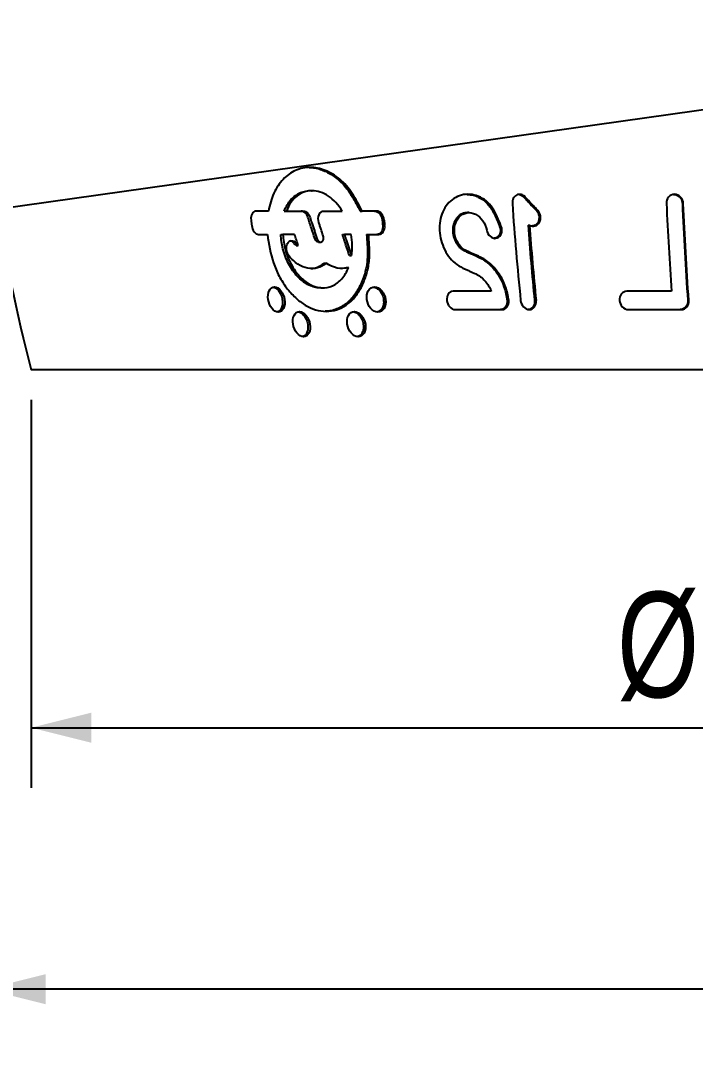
# Model space of a CAD drawing. Header units: millimetres. Extents: x 8 to 586, y 8 to 412.
# Drawn here: x 44.43 to 66.85, y 121.74 to 155.92 of the extents above; entities that cross this region are included whole.
import ezdxf

# ---------------------------------------------------------------- set-up
doc = ezdxf.new("R2010")
doc.units = ezdxf.units.MM
doc.layers.add('DIMENSIONS', color=2, linetype='Continuous')
doc.layers.add('OUTLINE', color=7, linetype='Continuous', lineweight=25)
doc.styles.add('SLDTEXTSTYLE0', font='TXT', dxfattribs={"width": 0.75})
doc.dimstyles.new('SLDDIMSTYLE0', dxfattribs={"dimtxt": 3.5, "dimasz": 2, "dimexe": 0, "dimexo": 0.0625, "dimgap": 0.875, "dimtad": 1, "dimrnd": 1e-09, "dimzin": 12, "dimdsep": 46, "dimtxsty": 'SLDTEXTSTYLE0', "dimsah": 1, "dimcen": 0.09, "dimadec": 0, "dimazin": 3, "dimtfac": 1, "dimtofl": 0, "dimtmove": 0, "dimatfit": 3, "dimfxl": 0, "dimfrac": 2, "dimtolj": 1, "dimtzin": 12, "dimarcsym": 0})
doc.dimstyles.new('SLDDIMSTYLE1', dxfattribs={"dimtxt": 3.5, "dimasz": 2, "dimexe": 0, "dimexo": 0.0625, "dimgap": 0.875, "dimtad": 1, "dimrnd": 1e-09, "dimzin": 12, "dimdsep": 46, "dimtxsty": 'SLDTEXTSTYLE0', "dimsah": 1, "dimcen": 0, "dimadec": 0, "dimazin": 3, "dimtfac": 1, "dimtofl": 0, "dimtmove": 0, "dimatfit": 3, "dimfxl": 0, "dimfrac": 2, "dimtolj": 1, "dimtzin": 12, "dimarcsym": 0})
doc.dimstyles.new('SLDDIMSTYLE7', dxfattribs={"dimtxt": 3.5, "dimasz": 2, "dimexe": 0, "dimexo": 0.0625, "dimgap": 0.875, "dimtad": 1, "dimrnd": 1e-09, "dimzin": 12, "dimdsep": 46, "dimtxsty": 'SLDTEXTSTYLE0', "dimsah": 1, "dimcen": 0.09, "dimadec": 0, "dimazin": 3, "dimtol": 1, "dimtp": 0.05, "dimtfac": 1, "dimtofl": 0, "dimtmove": 0, "dimatfit": 3, "dimfxl": 0, "dimfrac": 2, "dimtolj": 1, "dimarcsym": 0})

# ---------------------------------------------------------------- blocks, each defined once
blk = doc.blocks.new('_D_15')
at = {"layer": 'DIMENSIONS'}
for p, q in [((44.785, 143.32), (44.785, 130.431)), ((110.035, 143.32), (110.035, 130.431)), ((44.785, 132.431), (110.035, 132.431))]:
    blk.add_line(p, q, dxfattribs=at)
for points in [[(44.785, 132.431), (46.785, 131.931), (46.785, 132.931)], [(110.035, 132.431), (108.035, 132.931), (108.035, 131.931)]]:
    blk.add_solid(points, dxfattribs=at)
at = {"layer": 'DIMENSIONS', "attachment_point": 1, "style": 'SLDTEXTSTYLE0'}
for s, insert, char_height in [('0,05', (84.106, 139.898), 2.5), ('+', (82.085, 139.898), 2.5), ('%%c', (64.25, 136.942), 3.5), ('65,25', (69.526, 136.942), 3.5), ('0', (84.106, 135.932), 2.5)]:
    blk.add_mtext(s, dxfattribs=dict(at, insert=insert, char_height=char_height))
blk = doc.blocks.new('_D_19')
at = {"layer": 'DIMENSIONS'}
for p, q in [((43.26, 154.92), (43.26, 121.745)), ((111.56, 154.92), (111.56, 121.745)), ((111.56, 123.745), (43.26, 123.745))]:
    blk.add_line(p, q, dxfattribs=at)
for points in [[(43.26, 123.745), (45.26, 123.245), (45.26, 124.245)], [(111.56, 123.745), (109.56, 124.245), (109.56, 123.245)]]:
    blk.add_solid(points, dxfattribs=at)
at = {"layer": 'DIMENSIONS', "char_height": 3.5, "attachment_point": 1, "style": 'SLDTEXTSTYLE0'}
for s, insert in [('%%c', (70.245, 128.256)), ('68,3', (75.523, 128.31))]:
    blk.add_mtext(s, dxfattribs=dict(at, insert=insert))
blk = doc.blocks.new('_D_21')
at = {"layer": 'DIMENSIONS'}
for q in [(88.14, 155.92), (24.812, 147.006)]:
    blk.add_line((43.698, 149.664), q, dxfattribs=at)
blk.add_solid([(43.698, 149.664), (41.648, 149.881), (41.787, 148.89)], dxfattribs=at)
at = {"layer": 'DIMENSIONS', "insert": (24.184, 151.471), "char_height": 3.5, "attachment_point": 1, "rotation": 8.0118, "style": 'SLDTEXTSTYLE0'}
blk.add_mtext('R44,88', dxfattribs=at)

msp = doc.modelspace()

# ---------------------------------------------------------------- linework, layer by layer
at = {"layer": 'OUTLINE'}
for p, q in [((54.11183, 150.26791), (54.04037, 150.26791)), ((52.66592, 149.59414), (52.24915, 149.59414)), ((53.1901, 149.59414), (53.26247, 149.59414)), ((53.26247, 149.59414), (53.8271, 149.59414)), ((54.50747, 149.59414), (55.11883, 149.59414)), ((55.71133, 149.59414), (55.77617, 149.59414)), ((56.25525, 149.59414), (55.77617, 149.59414)), ((59.33308, 149.53981), (59.27747, 149.53981)), ((60.36921, 149.02329), (60.42035, 149.02329)), ((61.29238, 149.12791), (61.34071, 149.12791)), ((52.33701, 148.8164), (52.62888, 148.8164)), ((53.07461, 148.8164), (53.14778, 148.8164)), ((53.53611, 148.8164), (53.14778, 148.8164)), ((54.20779, 148.67627), (54.27763, 148.67627)), ((55.12389, 148.8164), (55.1909, 148.8164)), ((55.41238, 148.8164), (55.1909, 148.8164)), ((55.92727, 148.8164), (55.99185, 148.8164)), ((55.99185, 148.8164), (56.32912, 148.8164)), ((53.58544, 148.44661), (53.6573, 148.44661)), ((54.32912, 148.56289), (54.39957, 148.56289)), ((55.36118, 148.11108), (55.42789, 148.11108)), ((54.51217, 147.86262), (54.5816, 147.86262)), ((55.08089, 147.68825), (55.25836, 147.71713)), ((55.25836, 147.71713), (55.32563, 147.71713)), ((54.40653, 147.03729), (54.48043, 147.03729)), ((60.07186, 146.92835), (58.80169, 146.92835)), ((66.06093, 146.92835), (64.57669, 146.92835)), ((58.87384, 146.31965), (60.43029, 146.31965)), ((64.62644, 146.31965), (66.37983, 146.31965)), ((110.03481, 144.31965), (44.78484, 144.31965))]:
    msp.add_line(p, q, dxfattribs=at)
for centre, radius, start, end in [((88.13982, 155.91965), 44.88, 180, 194.97912), ((148.53228, 155.75069), 87.95987, 183.8503302, 185.955715), ((192.27074, 155.7325), 126.51651, 182.6676332, 183.9903785), ((110.78997, 155.88684), 59.07037, 186.4071602, 186.5823627), ((126.74258, 155.79388), 70.59462, 185.282086, 185.4283851), ((126.41628, 155.77264), 70.20523, 185.2940574, 185.441171), ((151.70572, 155.72121), 90.65343, 184.1708511, 185.7594158), ((151.56056, 155.72241), 90.46054, 184.1805228, 185.7725026)]:
    msp.add_arc(centre, radius, start, end, dxfattribs=at)
for points, knots in [([(55.77617, 149.59413), (55.67138, 149.79286), (55.5678, 149.99183), (55.3891, 150.2666), (55.32494, 150.35487), (55.18653, 150.51514), (55.11356, 150.58649), (54.88522, 150.77825), (54.71904, 150.87675), (54.38468, 151.0097), (54.21222, 151.04504), (53.8808, 151.04563), (53.71708, 151.00994), (53.49166, 150.90789), (53.41957, 150.86619), (53.28163, 150.76696), (53.21554, 150.70903), (53.09346, 150.58132), (53.03693, 150.51123), (52.93367, 150.35731), (52.88657, 150.27262), (52.76452, 150.00256), (52.71389, 149.79876), (52.66592, 149.59413)], [0, 0, 0, 0, 0.125, 0.125, 0.1875, 0.1875, 0.25, 0.25, 0.375, 0.375, 0.5, 0.5, 0.625, 0.625, 0.6875, 0.6875, 0.75, 0.75, 0.8125, 0.8125, 0.875, 0.875, 1, 1, 1, 1]), ([(54.01453, 151.04087), (54.04633, 151.04057), (54.14121, 151.03968), (54.3004, 151.00694), (54.4891, 150.94603), (54.67392, 150.8586), (54.85607, 150.74507), (55.032, 150.60195), (55.1981, 150.43039), (55.37048, 150.20544), (55.53859, 149.92211), (55.65371, 149.70353), (55.71133, 149.59414)], [0, 0, 0, 0, 0.04840672, 0.14446414, 0.23853296, 0.33286353, 0.42689195, 0.52445259, 0.6224195, 0.71995109, 0.85983382, 1, 1, 1, 1]), ([(53.1901, 149.59414), (53.22114, 149.66413), (53.28321, 149.80412), (53.41061, 149.97741), (53.56029, 150.115), (53.72868, 150.21282), (53.91069, 150.26145), (54.04181, 150.27722), (54.1111, 150.26391), (54.1163, 150.26291)], [0, 0, 0, 0, 0.16549733, 0.33097708, 0.49665701, 0.66232812, 0.82458016, 0.98682813, 1, 1, 1, 1]), ([(55.11883, 149.59413), (55.05469, 149.69732), (54.98402, 149.79043), (54.82956, 149.95636), (54.74506, 150.02926), (54.5714, 150.14601), (54.48029, 150.19147), (54.29563, 150.25245), (54.2038, 150.26777), (54.02111, 150.26803), (53.93133, 150.25254), (53.76241, 150.19232), (53.6812, 150.14668), (53.4614, 149.97136), (53.34251, 149.8007), (53.26247, 149.59413)], [0, 0, 0, 0, 0.125, 0.125, 0.25, 0.25, 0.375, 0.375, 0.5, 0.5, 0.625, 0.625, 0.75, 0.75, 1, 1, 1, 1]), ([(60.42035, 149.02329), (60.34149, 149.22725), (60.26448, 149.43205), (60.10105, 149.71051), (60.03596, 149.8004), (59.88521, 149.94801), (59.7992, 150.00677), (59.61886, 150.09422), (59.52489, 150.12302), (59.33542, 150.15218), (59.24184, 150.15247), (59.05716, 150.12198), (58.9697, 150.09136), (58.8061, 150.00256), (58.73013, 149.94391), (58.59761, 149.80542), (58.5392, 149.72381), (58.4472, 149.54521), (58.41234, 149.44652), (58.34165, 149.13701), (58.34036, 148.91239), (58.43119, 148.47947), (58.52419, 148.269), (58.71559, 148.00646), (58.78706, 147.92841), (58.94942, 147.79629), (59.03898, 147.74698), (59.12825, 147.6986)], [0, 0, 0, 0, 0.125, 0.125, 0.1875, 0.1875, 0.25, 0.25, 0.3125, 0.3125, 0.375, 0.375, 0.4375, 0.4375, 0.5, 0.5, 0.5625, 0.5625, 0.625, 0.625, 0.75, 0.75, 0.875, 0.875, 0.9375, 0.9375, 1, 1, 1, 1]), ([(59.25963, 150.14496), (59.3006, 150.14358), (59.39876, 150.14026), (59.55679, 150.09737), (59.72734, 150.01981), (59.87969, 149.90969), (60.0034, 149.77382), (60.10931, 149.61595), (60.20364, 149.43271), (60.28971, 149.22961), (60.34271, 149.09207), (60.36921, 149.02329)], [0, 0, 0, 0, 0.08089408, 0.19384043, 0.31194168, 0.42981061, 0.52983163, 0.63006305, 0.75307429, 0.87652175, 1, 1, 1, 1]), ([(61.20079, 150.05935), (61.16131, 150.10144), (61.11253, 150.13073), (61.00986, 150.15425), (60.95611, 150.14768), (60.86489, 150.10081), (60.82665, 150.06018), (60.77824, 149.96127), (60.76739, 149.90327), (60.77095, 149.84415)], [0, 0, 0, 0, 0.25, 0.25, 0.5, 0.5, 0.75, 0.75, 1, 1, 1, 1]), ([(61.00286, 150.14415), (61.03067, 150.13639), (61.08561, 150.12107), (61.1303, 150.07975), (61.15237, 150.05935)], [0, 0, 0, 0, 0.50620969, 1, 1, 1, 1]), ([(61.15237, 150.05935), (61.18702, 150.02185), (61.22172, 149.98434), (61.25645, 149.94683), (61.29118, 149.90932), (61.32594, 149.87181), (61.36075, 149.8343), (61.42966, 149.76004), (61.49871, 149.68577), (61.56791, 149.6115)], [0, 0, 0, 0, 0.000158339354, 0.000158339354, 0.000158339354, 0.00031667871, 0.00031667871, 0.00031667871, 0.000630163324, 0.000630163324, 0.000630163324, 0.000630163324]), ([(61.61524, 149.6115), (61.58033, 149.64907), (61.54546, 149.68664), (61.51062, 149.7242), (61.47578, 149.76177), (61.44098, 149.79933), (61.40622, 149.83689), (61.3376, 149.91105), (61.26912, 149.9852), (61.20079, 150.05935)], [0, 0, 0, 0, 0.000158339358, 0.000158339358, 0.000158339358, 0.000316678715, 0.000316678715, 0.000316678715, 0.000629264919, 0.000629264919, 0.000629264919, 0.000629264919]), ([(66.45237, 149.84415), (66.44802, 149.92322), (66.41634, 150.0008), (66.30808, 150.11444), (66.23253, 150.14839), (66.08396, 150.1486), (66.01157, 150.11501), (65.91296, 150.00091), (65.88831, 149.92326), (65.89133, 149.84415)], [0, 0, 0, 0, 0.25, 0.25, 0.5, 0.5, 0.75, 0.75, 1, 1, 1, 1]), ([(66.12452, 150.14435), (66.13877, 150.14525), (66.18368, 150.14812), (66.25827, 150.11772), (66.33607, 150.05832), (66.39265, 149.97343), (66.41525, 149.89776), (66.41878, 149.85411), (66.41959, 149.84415)], [0, 0, 0, 0, 0.0956022, 0.30135697, 0.50919745, 0.72085165, 0.93630696, 1, 1, 1, 1]), ([(52.24915, 149.59413), (52.19705, 149.59336), (52.14994, 149.56034), (52.09146, 149.44922), (52.08035, 149.37252), (52.08856, 149.295)], [0, 0, 0, 0, 0.5, 0.5, 1, 1, 1, 1]), ([(53.97842, 149.38304), (53.95922, 149.44315), (53.92763, 149.49651), (53.84833, 149.57264), (53.80181, 149.59351), (53.75642, 149.59413)], [0, 0, 0, 0, 0.5, 0.5, 1, 1, 1, 1]), ([(53.8271, 149.59413), (53.87237, 149.59351), (53.91851, 149.57285), (53.99792, 149.49648), (54.02941, 149.44304), (54.04855, 149.38304)], [0, 0, 0, 0, 0.5, 0.5, 1, 1, 1, 1]), ([(54.20779, 148.67626), (54.16895, 148.79394), (54.13041, 148.91167), (54.09218, 149.02946), (54.07307, 149.08836), (54.05403, 149.14728), (54.03507, 149.20621), (54.01611, 149.26514), (53.99723, 149.32408), (53.97842, 149.38304)], [0, 0, 0, 0, 0.000373068557, 0.000373068557, 0.000373068557, 0.000559614056, 0.000559614056, 0.000559614056, 0.000746163002, 0.000746163002, 0.000746163002, 0.000746163002]), ([(54.04855, 149.38304), (54.06733, 149.32409), (54.08618, 149.26515), (54.10512, 149.20622), (54.13352, 149.11783), (54.1621, 149.02947), (54.19085, 148.94115), (54.2196, 148.85282), (54.24853, 148.76452), (54.27763, 148.67626)], [0, 0, 0, 0, 0.000186496747, 0.000186496747, 0.000186496747, 0.000466253872, 0.000466253872, 0.000466253872, 0.000746022694, 0.000746022694, 0.000746022694, 0.000746022694]), ([(54.34242, 149.20696), (54.31441, 149.29593), (54.31544, 149.39489), (54.37737, 149.54486), (54.43881, 149.59327), (54.50747, 149.59413)], [0, 0, 0, 0, 0.5, 0.5, 1, 1, 1, 1]), ([(56.19185, 149.59413), (56.25306, 149.59337), (56.31577, 149.56049), (56.40956, 149.44941), (56.43996, 149.37264), (56.44774, 149.295)], [0, 0, 0, 0, 0.5, 0.5, 1, 1, 1, 1]), ([(56.51052, 149.295), (56.50273, 149.37254), (56.47285, 149.44866), (56.37901, 149.56045), (56.31644, 149.59337), (56.25525, 149.59413)], [0, 0, 0, 0, 0.5, 0.5, 1, 1, 1, 1]), ([(59.27893, 149.53754), (59.26426, 149.53798), (59.21973, 149.53931), (59.14795, 149.52267), (59.06673, 149.4888), (58.9927, 149.43839), (58.92793, 149.37322), (58.87338, 149.29457), (58.83136, 149.20436), (58.80242, 149.10413), (58.78854, 148.99686), (58.78987, 148.88452), (58.80757, 148.77112), (58.84108, 148.65968), (58.89004, 148.55457), (58.95238, 148.45908), (59.02681, 148.37708), (59.10774, 148.31119), (59.16611, 148.28145), (59.19387, 148.26731)], [0, 0, 0, 0, 0.028543983, 0.086668601, 0.144334919, 0.202008902, 0.26048952, 0.318985926, 0.37897904, 0.438981126, 0.500879605, 0.562787193, 0.626356722, 0.689918603, 0.753743938, 0.817563659, 0.880333366, 0.943092333, 1, 1, 1, 1]), ([(59.2489, 148.26731), (59.15409, 148.31034), (59.06864, 148.38187), (58.93533, 148.56219), (58.88712, 148.67126), (58.83944, 148.89734), (58.83991, 149.01407), (58.88919, 149.22682), (58.93863, 149.32376), (59.07647, 149.46948), (59.16418, 149.51753), (59.35385, 149.54976), (59.45635, 149.53321), (59.64208, 149.44138), (59.72602, 149.36673), (59.85602, 149.17909), (59.89974, 149.06977), (59.92007, 148.95536)], [0, 0, 0, 0, 0.125, 0.125, 0.25, 0.25, 0.375, 0.375, 0.5, 0.5, 0.625, 0.625, 0.75, 0.75, 0.875, 0.875, 1, 1, 1, 1]), ([(61.34071, 149.1279), (61.39905, 149.09382), (61.46577, 149.08319), (61.58629, 149.11715), (61.6382, 149.16098), (61.70173, 149.27728), (61.71383, 149.35033), (61.69453, 149.49105), (61.66282, 149.55969), (61.61524, 149.6115)], [0, 0, 0, 0, 0.25, 0.25, 0.5, 0.5, 0.75, 0.75, 1, 1, 1, 1]), ([(61.56791, 149.61151), (61.58913, 149.5839), (61.63159, 149.52868), (61.66148, 149.42456), (61.66163, 149.3188), (61.63027, 149.22085), (61.5708, 149.14492), (61.49522, 149.09809), (61.43952, 149.09506), (61.41389, 149.09367)], [0, 0, 0, 0, 0.14708861, 0.29421184, 0.44062202, 0.5895567, 0.73635383, 0.87868049, 1, 1, 1, 1]), ([(52.10899, 149.11552), (52.11843, 149.03808), (52.14651, 148.96216), (52.23028, 148.85026), (52.28471, 148.81716), (52.33701, 148.81639)], [0, 0, 0, 0, 0.5, 0.5, 1, 1, 1, 1]), ([(54.48445, 148.77084), (54.46055, 148.84348), (54.43676, 148.91615), (54.41309, 148.98883), (54.40125, 149.02518), (54.38944, 149.06153), (54.37766, 149.09788), (54.36589, 149.13424), (54.35414, 149.1706), (54.34242, 149.20696)], [0, 0, 0, 0, 0.00023019173, 0.00023019173, 0.00023019173, 0.000345290242, 0.000345290242, 0.000345290242, 0.000460389567, 0.000460389567, 0.000460389567, 0.000460389567]), ([(56.46457, 149.11552), (56.47134, 149.03797), (56.45573, 148.96193), (56.38295, 148.85017), (56.32664, 148.81717), (56.26555, 148.81639)], [0, 0, 0, 0, 0.5, 0.5, 1, 1, 1, 1]), ([(56.32912, 148.81639), (56.39005, 148.81717), (56.44627, 148.8504), (56.51845, 148.96158), (56.53416, 149.03812), (56.52738, 149.11552)], [0, 0, 0, 0, 0.5, 0.5, 1, 1, 1, 1]), ([(59.92007, 148.95536), (59.9344, 148.87713), (59.97295, 148.80343), (60.08482, 148.70256), (60.1571, 148.6777), (60.28984, 148.69626), (60.34945, 148.73908), (60.42168, 148.86509), (60.43352, 148.94487), (60.42035, 149.02329)], [0, 0, 0, 0, 0.25, 0.25, 0.5, 0.5, 0.75, 0.75, 1, 1, 1, 1]), ([(60.36921, 149.02329), (60.37226, 148.9872), (60.37837, 148.91498), (60.34747, 148.81475), (60.29059, 148.73878), (60.22506, 148.69454), (60.17918, 148.69124), (60.16246, 148.69004)], [0, 0, 0, 0, 0.224865717, 0.450022764, 0.667830608, 0.87894153, 1, 1, 1, 1]), ([(52.62888, 148.81639), (52.67798, 148.49743), (52.72865, 148.17886), (52.88319, 147.71724), (52.94748, 147.57061), (53.09425, 147.2954), (53.17823, 147.16453), (53.35963, 146.92477), (53.45666, 146.81599), (53.66412, 146.62185), (53.77453, 146.53713), (54.11177, 146.33334), (54.35478, 146.26017), (54.705, 146.25933), (54.8217, 146.27755), (55.04277, 146.34784), (55.14787, 146.39943), (55.34681, 146.53633), (55.43834, 146.6205), (55.60349, 146.8139), (55.67827, 146.92504), (55.80732, 147.16541), (55.86188, 147.29456), (55.95053, 147.57116), (55.98398, 147.71837), (56.02347, 148.0194), (56.02826, 148.17541), (56.01834, 148.49483), (56.00479, 148.65563), (55.99185, 148.81639)], [0, 0, 0, 0, 0.125, 0.125, 0.1875, 0.1875, 0.25, 0.25, 0.3125, 0.3125, 0.375, 0.375, 0.5, 0.5, 0.5625, 0.5625, 0.625, 0.625, 0.6875, 0.6875, 0.75, 0.75, 0.8125, 0.8125, 0.875, 0.875, 0.9375, 0.9375, 1, 1, 1, 1]), ([(54.40644, 147.04271), (54.38252, 147.04128), (54.29804, 147.03622), (54.14912, 147.0733), (53.96617, 147.14937), (53.79048, 147.26735), (53.6245, 147.42046), (53.47343, 147.60738), (53.33879, 147.82598), (53.22735, 148.07026), (53.14611, 148.32361), (53.0935, 148.57474), (53.08091, 148.73584), (53.07461, 148.8164)], [0, 0, 0, 0, 0.037175447, 0.131269589, 0.225383724, 0.319983639, 0.414611377, 0.51289784, 0.611204234, 0.714317269, 0.817443939, 0.908713845, 1, 1, 1, 1]), ([(53.14778, 148.81639), (53.15616, 148.64335), (53.18329, 148.47235), (53.27559, 148.13449), (53.33929, 147.97304), (53.4988, 147.67477), (53.59413, 147.53903), (53.80718, 147.31049), (53.92614, 147.21638), (54.17278, 147.085), (54.30297, 147.04627), (54.55606, 147.03121), (54.68152, 147.05446), (54.91052, 147.15841), (55.01587, 147.2396), (55.19469, 147.44684), (55.26934, 147.57386), (55.32563, 147.71713)], [0, 0, 0, 0, 0.125, 0.125, 0.25, 0.25, 0.375, 0.375, 0.5, 0.5, 0.625, 0.625, 0.75, 0.75, 0.875, 0.875, 1, 1, 1, 1]), ([(53.6573, 148.44661), (53.63693, 148.5082), (53.61664, 148.56982), (53.59644, 148.63145), (53.58634, 148.66226), (53.57626, 148.69308), (53.56621, 148.72391), (53.55615, 148.75473), (53.54612, 148.78556), (53.53611, 148.81639)], [0, 0, 0, 0, 0.000195386851, 0.000195386851, 0.000195386851, 0.000293081898, 0.000293081898, 0.000293081898, 0.000390777444, 0.000390777444, 0.000390777444, 0.000390777444]), ([(54.32918, 148.56497), (54.32142, 148.56479), (54.30129, 148.56433), (54.26846, 148.58297), (54.23581, 148.61605), (54.21709, 148.65063), (54.2095, 148.67157), (54.20779, 148.67627)], [0, 0, 0, 0, 0.15810378, 0.40989534, 0.66623847, 0.9250485, 1, 1, 1, 1]), ([(54.27763, 148.67626), (54.29124, 148.63665), (54.31447, 148.60185), (54.37213, 148.56172), (54.40541, 148.55755), (54.46001, 148.58354), (54.48096, 148.61316), (54.49979, 148.68765), (54.49733, 148.73086), (54.48445, 148.77084)], [0, 0, 0, 0, 0.25, 0.25, 0.5, 0.5, 0.75, 0.75, 1, 1, 1, 1]), ([(55.92727, 148.8164), (55.93615, 148.70355), (55.95391, 148.47787), (55.96356, 148.1418), (55.94032, 147.83513), (55.88357, 147.56607), (55.8097, 147.33094), (55.71555, 147.11215), (55.60292, 146.91199), (55.47288, 146.73311), (55.32617, 146.578), (55.1633, 146.45138), (54.98715, 146.35403), (54.80522, 146.29181), (54.65901, 146.26276), (54.57506, 146.26359), (54.55211, 146.26382)], [0, 0, 0, 0, 0.08930674, 0.1786021, 0.26726636, 0.33852297, 0.41004311, 0.48136048, 0.55253503, 0.6239167, 0.69504954, 0.76649381, 0.83820515, 0.9096423, 0.97529485, 1, 1, 1, 1]), ([(55.36119, 148.11108), (55.32107, 148.2285), (55.28124, 148.34598), (55.24169, 148.46353), (55.22191, 148.52231), (55.20221, 148.58111), (55.18258, 148.63992), (55.16294, 148.69873), (55.14338, 148.75755), (55.12389, 148.81639)], [0, 0, 0, 0, 0.000372921269, 0.000372921269, 0.000372921269, 0.000559393147, 0.000559393147, 0.000559393147, 0.00074586848, 0.00074586848, 0.00074586848, 0.00074586848]), ([(55.1909, 148.81639), (55.21036, 148.75756), (55.22989, 148.69874), (55.2495, 148.63993), (55.27891, 148.55172), (55.30848, 148.46354), (55.33821, 148.3754), (55.36794, 148.28726), (55.39783, 148.19915), (55.42789, 148.11108)], [0, 0, 0, 0, 0.00018642492, 0.00018642492, 0.00018642492, 0.00046607433, 0.00046607433, 0.00046607433, 0.000745735461, 0.000745735461, 0.000745735461, 0.000745735461]), ([(53.35501, 148.09469), (53.31007, 148.15019), (53.27909, 148.22502), (53.25648, 148.37813), (53.26678, 148.45569), (53.3243, 148.56983), (53.37289, 148.60623), (53.48098, 148.61093), (53.53904, 148.57898), (53.58475, 148.52446)], [0, 0, 0, 0, 0.25, 0.25, 0.5, 0.5, 0.75, 0.75, 1, 1, 1, 1]), ([(53.51273, 148.52446), (53.49213, 148.54627), (53.45645, 148.58406), (53.41512, 148.59556), (53.39765, 148.60042)], [0, 0, 0, 0, 0.57726523, 1, 1, 1, 1]), ([(53.58544, 148.44661), (53.57892, 148.45276), (53.57245, 148.45908), (53.56606, 148.46553), (53.55967, 148.47198), (53.55335, 148.47858), (53.5471, 148.48531), (53.53539, 148.49791), (53.52393, 148.51098), (53.51273, 148.52446)], [0, 0, 0, 0, 0.000030944975, 0.000030944975, 0.000030944975, 0.000061889348, 0.000061889348, 0.000061889348, 0.000119847869, 0.000119847869, 0.000119847869, 0.000119847869]), ([(53.58475, 148.52446), (53.59073, 148.51725), (53.59678, 148.51016), (53.60291, 148.50319), (53.60903, 148.49623), (53.61522, 148.48939), (53.62149, 148.48268), (53.63318, 148.47017), (53.64512, 148.45812), (53.6573, 148.44661)], [0, 0, 0, 0, 0.000030943835, 0.000030943835, 0.000030943835, 0.000061888271, 0.000061888271, 0.000061888271, 0.000119650772, 0.000119650772, 0.000119650772, 0.000119650772]), ([(54.5816, 147.86262), (54.49383, 147.78737), (54.39774, 147.73468), (54.18823, 147.67637), (54.08002, 147.67239), (53.85867, 147.71496), (53.75012, 147.76072), (53.54086, 147.89789), (53.44358, 147.98721), (53.35501, 148.09469)], [0, 0, 0, 0, 0.25, 0.25, 0.5, 0.5, 0.75, 0.75, 1, 1, 1, 1]), ([(59.19387, 148.26731), (59.23017, 148.25108), (59.26652, 148.23485), (59.3029, 148.21862), (59.33929, 148.20239), (59.37572, 148.18615), (59.41218, 148.16992), (59.48196, 148.13885), (59.55189, 148.10778), (59.62197, 148.0767)], [0, 0, 0, 0, 0.000133660794, 0.000133660794, 0.000133660794, 0.000267321587, 0.000267321587, 0.000267321587, 0.000523091736, 0.000523091736, 0.000523091736, 0.000523091736]), ([(59.6758, 148.0767), (59.63919, 148.09299), (59.60261, 148.10927), (59.56608, 148.12555), (59.52955, 148.14183), (59.49305, 148.15811), (59.4566, 148.17438), (59.38722, 148.20536), (59.31798, 148.23634), (59.2489, 148.26731)], [0, 0, 0, 0, 0.000133660796, 0.000133660796, 0.000133660796, 0.000267321591, 0.000267321591, 0.000267321591, 0.000521731762, 0.000521731762, 0.000521731762, 0.000521731762]), ([(59.62197, 148.0767), (59.75175, 148.01897), (59.87286, 147.94027), (60.09831, 147.74252), (60.19839, 147.62674), (60.45563, 147.2387), (60.56344, 146.93269), (60.59687, 146.624)], [0, 0, 0, 0, 0.25, 0.25, 0.5, 0.5, 1, 1, 1, 1]), ([(60.64851, 146.624), (60.63176, 146.77831), (60.59741, 146.92926), (60.49283, 147.22432), (60.42293, 147.36582), (60.25335, 147.62325), (60.15177, 147.74136), (59.9294, 147.93764), (59.80557, 148.01881), (59.6758, 148.0767)], [0, 0, 0, 0, 0.25, 0.25, 0.5, 0.5, 0.75, 0.75, 1, 1, 1, 1]), ([(54.0862, 147.68394), (54.09164, 147.68376), (54.15313, 147.68172), (54.2575, 147.71281), (54.39551, 147.77226), (54.47328, 147.8325), (54.51217, 147.86262)], [0, 0, 0, 0, 0.03486999, 0.39390468, 0.69692871, 1, 1, 1, 1]), ([(59.12825, 147.6986), (59.16452, 147.68229), (59.20082, 147.66598), (59.23717, 147.64967), (59.27352, 147.63336), (59.30991, 147.61704), (59.34634, 147.60073), (59.41535, 147.56983), (59.4845, 147.53892), (59.5538, 147.508)], [0, 0, 0, 0, 0.00013366151, 0.00013366151, 0.00013366151, 0.000267323021, 0.000267323021, 0.000267323021, 0.000520512957, 0.000520512957, 0.000520512957, 0.000520512957]), ([(59.5538, 147.508), (59.66769, 147.45675), (59.77345, 147.37675), (59.95025, 147.17724), (60.0219, 147.05766), (60.07185, 146.92835)], [0, 0, 0, 0, 0.5, 0.5, 1, 1, 1, 1]), ([(53.20147, 146.65293), (53.18489, 146.76008), (53.1417, 146.86539), (53.01812, 147.02284), (52.93836, 147.07126), (52.79216, 147.07216), (52.72721, 147.02486), (52.65154, 146.86708), (52.64124, 146.76083), (52.67392, 146.54863), (52.71782, 146.4415), (52.83998, 146.28453), (52.91977, 146.23473), (53.06678, 146.23359), (53.13198, 146.28246), (53.20688, 146.43926), (53.21805, 146.54579), (53.20147, 146.65293)], [0, 0, 0, 0, 0.125, 0.125, 0.25, 0.25, 0.375, 0.375, 0.5, 0.5, 0.625, 0.625, 0.75, 0.75, 0.875, 0.875, 1, 1, 1, 1]), ([(52.82186, 147.06605), (52.8472, 147.05971), (52.9027, 147.04583), (52.98519, 146.97522), (53.05896, 146.87123), (53.10668, 146.75736), (53.12125, 146.68216), (53.12691, 146.65293)], [0, 0, 0, 0, 0.1806829, 0.39582097, 0.61828996, 0.85161775, 1, 1, 1, 1]), ([(56.55634, 146.65293), (56.54203, 146.76008), (56.49731, 146.86539), (56.36312, 147.02284), (56.27423, 147.07126), (56.10746, 147.07216), (56.0313, 147.02486), (55.93814, 146.86708), (55.9218, 146.76083), (55.94994, 146.54863), (55.99544, 146.4415), (56.12811, 146.28453), (56.21701, 146.23473), (56.3847, 146.23359), (56.46117, 146.28246), (56.55334, 146.43926), (56.57064, 146.54579), (56.55634, 146.65293)], [0, 0, 0, 0, 0.125, 0.125, 0.25, 0.25, 0.375, 0.375, 0.5, 0.5, 0.625, 0.625, 0.75, 0.75, 0.875, 0.875, 1, 1, 1, 1]), ([(56.16168, 147.06611), (56.19038, 147.05976), (56.25318, 147.04587), (56.3443, 146.97522), (56.42398, 146.87123), (56.47352, 146.75736), (56.48691, 146.68216), (56.49211, 146.65293)], [0, 0, 0, 0, 0.18103772, 0.39608208, 0.61845464, 0.85168177, 1, 1, 1, 1]), ([(53.12691, 146.65293), (53.13121, 146.60339), (53.13981, 146.5043), (53.10768, 146.37473), (53.0489, 146.27846), (52.99214, 146.25371), (52.96546, 146.24207)], [0, 0, 0, 0, 0.26094742, 0.52202819, 0.77535899, 1, 1, 1, 1]), ([(56.49211, 146.65293), (56.49489, 146.6034), (56.50044, 146.50431), (56.4583, 146.37466), (56.38591, 146.27729), (56.31852, 146.25211), (56.28606, 146.23997)], [0, 0, 0, 0, 0.25813586, 0.51640351, 0.76700288, 1, 1, 1, 1]), ([(58.80169, 146.92836), (58.7357, 146.92757), (58.67576, 146.89291), (58.60131, 146.77918), (58.58671, 146.70152), (58.6041, 146.5469), (58.63777, 146.47001), (58.7398, 146.355), (58.8076, 146.32015), (58.87384, 146.31965)], [0, 0, 0, 0, 0.25, 0.25, 0.5, 0.5, 0.75, 0.75, 1, 1, 1, 1]), ([(60.59687, 146.624), (60.60465, 146.54599), (60.58831, 146.46953), (60.50872, 146.35492), (60.44629, 146.32044), (60.3778, 146.31965)], [0, 0, 0, 0, 0.5, 0.5, 1, 1, 1, 1]), ([(60.43029, 146.31965), (60.49858, 146.32044), (60.56104, 146.35532), (60.63973, 146.46901), (60.65629, 146.54618), (60.64851, 146.624)], [0, 0, 0, 0, 0.5, 0.5, 1, 1, 1, 1]), ([(61.04718, 146.62399), (61.05606, 146.54614), (61.08847, 146.46989), (61.19358, 146.35499), (61.26492, 146.3198), (61.40249, 146.31949), (61.46692, 146.3545), (61.54896, 146.46937), (61.56602, 146.54607), (61.55874, 146.62399)], [0, 0, 0, 0, 0.25, 0.25, 0.5, 0.5, 0.75, 0.75, 1, 1, 1, 1]), ([(61.5099, 146.62399), (61.51026, 146.58723), (61.51098, 146.5136), (61.47023, 146.4174), (61.40452, 146.35149), (61.33814, 146.31967), (61.29645, 146.32271), (61.28416, 146.3236)], [0, 0, 0, 0, 0.23804, 0.47664467, 0.70020029, 0.91165277, 1, 1, 1, 1]), ([(64.57669, 146.92835), (64.50319, 146.92756), (64.4347, 146.8929), (64.3461, 146.77918), (64.32593, 146.70152), (64.33752, 146.5469), (64.37115, 146.47001), (64.47899, 146.355), (64.55273, 146.32015), (64.62644, 146.31965)], [0, 0, 0, 0, 0.25, 0.25, 0.5, 0.5, 0.75, 0.75, 1, 1, 1, 1]), ([(66.6011, 146.624), (66.60585, 146.54599), (66.5842, 146.46952), (66.49123, 146.35491), (66.42101, 146.32044), (66.34573, 146.31965)], [0, 0, 0, 0, 0.5, 0.5, 1, 1, 1, 1]), ([(66.37983, 146.31965), (66.45488, 146.32044), (66.52517, 146.35531), (66.61711, 146.469), (66.63905, 146.54618), (66.63429, 146.624)], [0, 0, 0, 0, 0.5, 0.5, 1, 1, 1, 1]), ([(54.0437, 145.83314), (54.0262, 145.93978), (53.98177, 146.04459), (53.85407, 146.20251), (53.77165, 146.25142), (53.62059, 146.25241), (53.55391, 146.20461), (53.47722, 146.04655), (53.46744, 145.94068), (53.50197, 145.72946), (53.54725, 145.62273), (53.67337, 145.46543), (53.75598, 145.41499), (53.90773, 145.41374), (53.9747, 145.46318), (54.05054, 145.62031), (54.0612, 145.7265), (54.0437, 145.83314)], [0, 0, 0, 0, 0.125, 0.125, 0.25, 0.25, 0.375, 0.375, 0.5, 0.5, 0.625, 0.625, 0.75, 0.75, 0.875, 0.875, 1, 1, 1, 1]), ([(53.65784, 146.2459), (53.68374, 146.23929), (53.74048, 146.22481), (53.82477, 146.15422), (53.90053, 146.05061), (53.94981, 145.93721), (53.9651, 145.86224), (53.97104, 145.83314)], [0, 0, 0, 0, 0.17951716, 0.39326405, 0.61567665, 0.85084671, 1, 1, 1, 1]), ([(55.88547, 145.83314), (55.86933, 145.93978), (55.82421, 146.04459), (55.69089, 146.20251), (55.6035, 146.25142), (55.44109, 146.25241), (55.36818, 146.20461), (55.28172, 146.04655), (55.26853, 145.94068), (55.30034, 145.72946), (55.34636, 145.62273), (55.47803, 145.46543), (55.56559, 145.41499), (55.72874, 145.41374), (55.80199, 145.46318), (55.88748, 145.62031), (55.9016, 145.7265), (55.88547, 145.83314)], [0, 0, 0, 0, 0.125, 0.125, 0.25, 0.25, 0.375, 0.375, 0.5, 0.5, 0.625, 0.625, 0.75, 0.75, 0.875, 0.875, 1, 1, 1, 1]), ([(55.49166, 146.24605), (55.51951, 146.23941), (55.58032, 146.22491), (55.66933, 146.15423), (55.74818, 146.05061), (55.79832, 145.93721), (55.81288, 145.86224), (55.81853, 145.83314)], [0, 0, 0, 0, 0.18039276, 0.39391032, 0.61608626, 0.85100566, 1, 1, 1, 1]), ([(53.97104, 145.83314), (53.97572, 145.7832), (53.98509, 145.68328), (53.952, 145.55293), (53.89121, 145.45694), (53.83256, 145.43303), (53.80529, 145.42191)], [0, 0, 0, 0, 0.26280378, 0.525757, 0.77943587, 1, 1, 1, 1]), ([(55.81853, 145.83314), (55.82232, 145.7832), (55.82988, 145.68329), (55.79106, 145.5529), (55.7227, 145.45635), (55.65825, 145.43223), (55.62787, 145.42086)], [0, 0, 0, 0, 0.26134018, 0.52283008, 0.77509797, 1, 1, 1, 1])]:
    msp.add_open_spline(points, degree=3, knots=knots, dxfattribs=at)
for points in [[(66.41959, 149.84415), (66.4674, 148.76442), (66.52795, 147.69019), (66.6011, 146.624)], [(66.63429, 146.624), (66.56098, 147.69016), (66.50029, 148.76439), (66.45237, 149.84415)], [(55.42789, 148.11108), (55.46014, 148.33721), (55.45503, 148.57821), (55.41238, 148.81639)], [(55.32563, 147.71713), (55.08569, 147.64347), (54.81814, 147.69683), (54.5816, 147.86262)]]:
    msp.add_open_spline(points, degree=3, dxfattribs=at)

# ---------------------------------------------------------------- dimensions: what is measured, and where the dimension line sits
at = {"layer": 'DIMENSIONS'}
dim = msp.add_radius_dim(center=(88.13982, 155.91965), mpoint=(43.69789, 149.66437), dimstyle='SLDDIMSTYLE1', dxfattribs=at)
dim.commit()
dim.dimension.update_dxf_attribs({"geometry": '_D_21', "text_midpoint": (31.90986, 148.00519), "dimtype": 164})
for base, p1, p2, dimstyle, picture, middle in [((43.25982, 123.74459), (111.55982, 155.91965), (43.25982, 155.91965), 'SLDDIMSTYLE0', '_D_19', (77.40982, 123.74459)), ((110.0348, 132.43074), (44.78484, 144.31965), (110.0348, 144.31965), 'SLDDIMSTYLE7', '_D_15', (77.40982, 132.43074))]:
    dim = msp.add_linear_dim(base=base, p1=p1, p2=p2, text='%%c<>', dimstyle=dimstyle, dxfattribs=at)
    dim.commit()
    dim.dimension.update_dxf_attribs({"geometry": picture, "text_midpoint": middle, "dimtype": 160})

doc.saveas('drawing.dxf')
